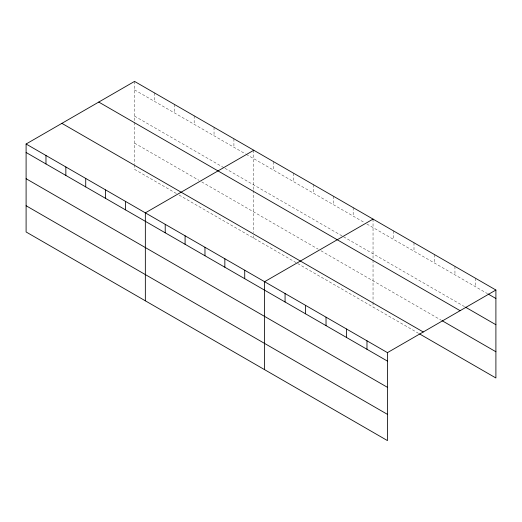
<?xml version="1.0" encoding="UTF-8"?>
<svg xmlns="http://www.w3.org/2000/svg" width="522" height="522" viewBox="0 0 522 522"><rect width="100%" height="100%" fill="white"/><g stroke="black" fill="none" stroke-linecap="round" stroke-linejoin="round"><path stroke-width="0.39" stroke-dasharray="2.61 1.96" d="M134.545 89.869L245.568 153.97M246.253 154.362L364.128 222.418M366.868 224.003L487.424 293.605M134.545 116.099L224.323 167.934M225.008 168.332L342.882 236.388M343.567 236.779L464.834 306.792M134.545 143.126L198.967 180.325M201.707 181.904L318.211 249.17M320.952 250.749L441.527 320.364M176.351 193.499L134.545 169.363L134.545 165.389M179.092 195.078L296.966 263.134M297.651 263.532L418.938 333.551M475.425 278.206L475.425 286.676M454.949 266.383L454.949 274.853M434.467 254.566L434.467 263.029M413.992 242.743L413.992 251.206M393.516 230.92L393.516 239.389M373.041 219.096L373.041 259.362M373.041 260.158L373.041 301.488M373.041 302.284L373.041 307.053M353.166 207.625L353.166 216.088M333.29 196.148L333.29 204.617M313.415 184.671L313.415 193.14M293.54 173.2L293.54 181.669M273.665 161.722L273.665 170.192M253.79 150.251L253.79 189.721M253.79 190.51L253.79 232.642M253.79 235.82L253.79 238.208M233.915 138.774L233.915 147.243M214.04 127.303L214.04 135.766M194.164 115.825L194.164 124.295M174.296 104.354L174.296 112.817M154.421 92.877L154.421 101.346M134.545 81.406L134.545 121.665M134.545 122.461L134.545 164.593"/><path stroke-width="0.78" d="M26.1 144.013L387.454 352.637L387.454 440.594L26.1 231.97L26.1 144.013L134.545 81.406L495.9 290.03L495.9 377.987L419.642 333.963M253.79 150.251L145.344 212.859L145.344 300.816M373.041 219.096L264.595 281.704L264.595 369.661M387.454 352.637L495.9 290.03M488.135 294.017L495.9 298.499M465.539 307.197L495.9 324.73M98.756 102.064L460.11 310.688M442.238 320.776L495.9 351.756M61.89 123.349L423.244 331.979M26.1 152.483L387.454 361.107M26.1 178.713L387.454 387.337M26.1 205.74L387.454 414.364M366.979 340.82L366.979 349.283M346.504 328.997L346.504 337.46M326.028 317.174L326.028 325.643M305.546 305.35L305.546 313.82M285.071 293.527L285.071 301.997M244.72 270.233L244.72 278.702M224.845 258.755L224.845 267.225M204.97 247.284L204.97 255.747M185.095 235.807L185.095 244.276M165.22 224.336L165.22 232.799M125.476 201.388L125.476 209.851M105.601 189.91L105.601 198.38M85.725 178.433L85.725 186.902M65.85 166.962L65.85 175.431M45.975 155.484L45.975 163.954"/></g></svg>
